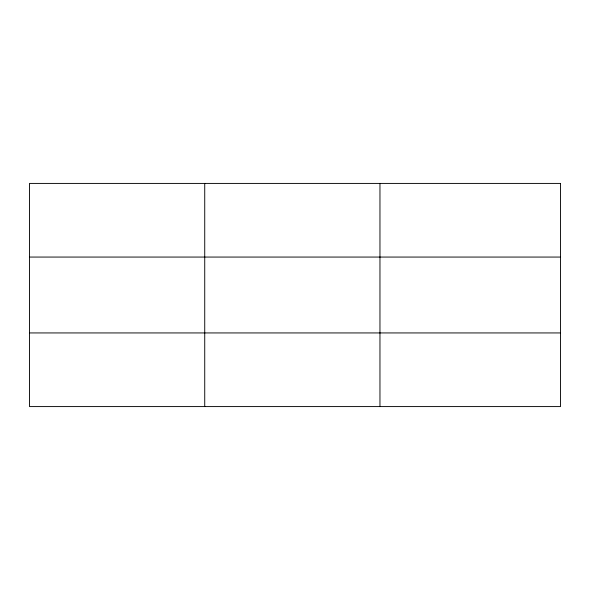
<?xml version="1.0" encoding="UTF-8"?>
<svg xmlns="http://www.w3.org/2000/svg" width="590" height="590" viewBox="0 0 590 590"><rect width="100%" height="100%" fill="white"/><g stroke="black" fill="none" stroke-linecap="round" stroke-linejoin="round"><path stroke-width="0.89" d="M204.73 183.416L204.73 406.584M379.96 183.416L379.96 406.584M29.5 257.063L560.5 257.063M29.5 332.937L560.5 332.937M560.5 183.416L560.5 406.584L29.5 406.584L29.5 183.416L560.5 183.416"/></g></svg>
